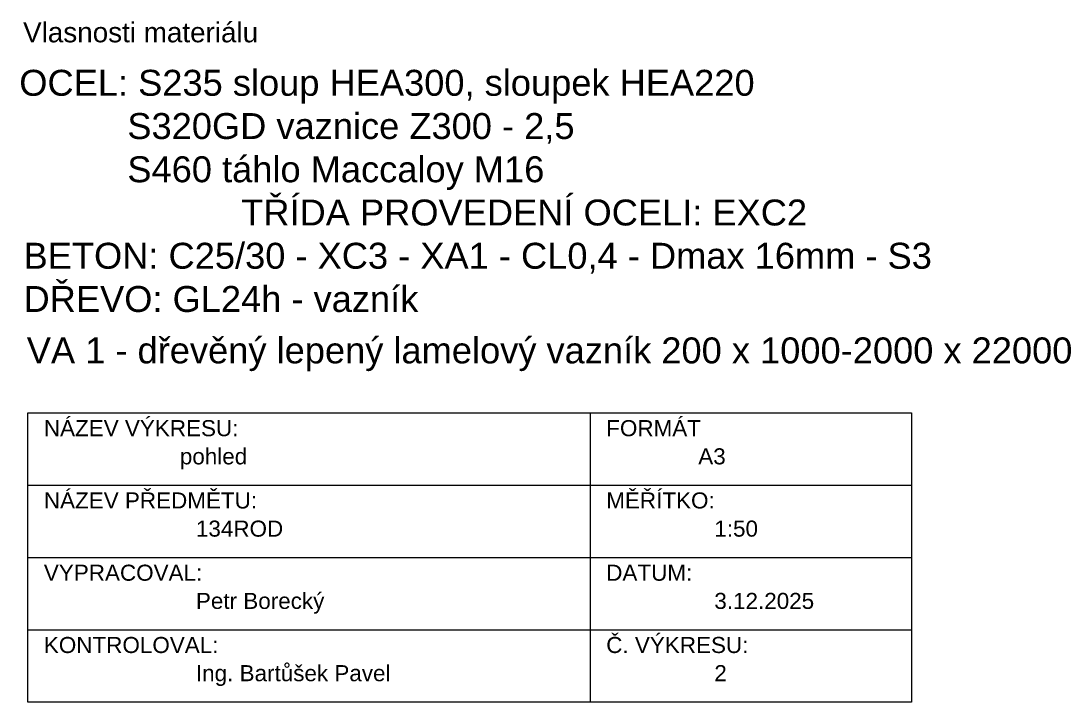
# Model space of a CAD drawing. Header units: millimetres. Extents: x 60091 to 157337, y -34158 to 48031.
# Drawn here: x 151712 to 157337, y 19995 to 23645 of the extents above; entities that cross this region are included whole.
import ezdxf

# ---------------------------------------------------------------- set-up
doc = ezdxf.new("R2010")
doc.units = ezdxf.units.MM
doc.header["$LTSCALE"] = 50
doc.layers.add('Kóty', color=4, linetype='Continuous', lineweight=18)
doc.layers.add('TENKÁ PLNÁ ČÁRA', color=7, linetype='Continuous', lineweight=18)
doc.styles.get("Standard").update_dxf_attribs({"font": 'arial.ttf'})

msp = doc.modelspace()

# ---------------------------------------------------------------- linework, layer by layer
at = {"layer": 'Kóty'}
msp.add_lwpolyline([(156482.965, 19995.463), (151748.726, 19995.463), (151748.726, 21544.851), (156482.965, 21544.851)], close=True, dxfattribs=at)
for points in [[(154761.424, 21544.851), (154761.424, 19995.463)], [(151748.726, 21157.504), (156482.965, 21157.504)], [(151748.726, 20770.157), (156482.965, 20770.157)], [(151748.726, 20382.81), (156482.965, 20382.81)]]:
    msp.add_lwpolyline(points, dxfattribs=at)

# ---------------------------------------------------------------- texts
at = {"layer": 'Kóty', "color": 1, "insert": (151723.533, 23637.584), "char_height": 106.7053, "attachment_point": 1}
msp.add_mtext_dynamic_manual_height_columns('Vlasnosti materiálu', width=3713.14606, gutter_width=13.338, heights=[0], dxfattribs=at)
at = {"layer": 'TENKÁ PLNÁ ČÁRA', "attachment_point": 1}
for s, width, gutter_width, heights, insert, char_height in [('\\A1;\\pxi-3,l4,t4;OCEL: S235 sloup HEA300, sloupek HEA220\\P^I   S320GD vaznice Z300 - 2,5\\P^I   S460 táhlo Maccaloy M16\\P^I    ^I    TŘÍDA PROVEDENÍ OCELI: EXC2\\P\\pi0,l0,tz;   BETON: C25/30 - XC3 - XA1 - CL0,4 - Dmax 16mm - S3\\P   DŘEVO: GL24h - vazník', 5880.1845, 17.402, [1883.418], (151564.115, 23383.348), 139), ('\\A1;VA 1 - dřevěný lepený lamelový vazník 200 x 1000-2000 x 22000', 17107.05063, 50.626, [5479.374], (151743.313, 21949.239), 139), ('\\pxi-3,l4,t4;NÁZEV VÝKRESU:', 1727.16426, 10.76, [0], (151748.726, 21506.116), 86.07708), ('\\pxi-3,l4,t4;FORMÁT ', 1727.16426, 10.76, [0], (154761.424, 21506.116), 86.07708), ('{\\fArial|b0|i0|c238|p34;pohled}', 1727.16426, 10.76, [0], (152563.235, 21355.042), 86.07708), ('A3', 1727.16426, 10.76, [0], (155340.485, 21355.042), 86.0771), ('\\pxi-3,l4,t4;NÁZEV PŘEDMĚTU:', 1727.16426, 10.76, [0], (151748.726, 21118.769), 86.07708), ('\\pxi-3,l4,t4;MĚŘÍTKO: ^I', 1727.16426, 10.76, [0], (154761.424, 21118.769), 86.07708), ('\\pxi-3,l4,t4;134ROD', 1727.16426, 10.76, [0], (152563.235, 20967.695), 86.07708), ('\\pxi-3,l4,t4;1:50', 1727.16426, 10.76, [0], (155340.485, 20967.695), 86.07708), ('\\pxi-3,l4,t4;VYPRACOVAL:', 1727.16426, 10.76, [0], (151748.726, 20731.422), 86.07708), ('\\pxi-3,l4,t4;DATUM: ^I^I', 1727.16426, 10.76, [0], (154761.424, 20731.422), 86.07708), ('\\pxi-3,l4,t4;Petr Borecký', 1727.16426, 10.76, [0], (152563.235, 20580.348), 86.07708), ('\\pxi-3,l4,t4;3.12.2025', 1727.16426, 10.76, [0], (155340.485, 20580.348), 86.07708), ('\\pxi-3,l4,t4;Č. VÝKRESU:^I', 1727.16426, 10.76, [0], (154761.424, 20344.076), 86.07708), ('\\pxi-3,l4,t4;KONTROLOVAL:', 1727.16426, 10.76, [0], (151748.726, 20344.076), 86.07708), ('\\pxi-3,l4,t4;Ing. {\\fArial|b0|i0|c238|p34;Bartůšek Pavel}', 1727.16426, 10.76, [0], (152563.235, 20193.001), 86.07708), ('\\pxi-3,l4,t4;2', 1727.16426, 10.76, [0], (155340.485, 20193.001), 86.07708)]:
    msp.add_mtext_dynamic_manual_height_columns(s, width=width, gutter_width=gutter_width, heights=heights, dxfattribs=dict(at, insert=insert, char_height=char_height))

doc.saveas('drawing.dxf')
